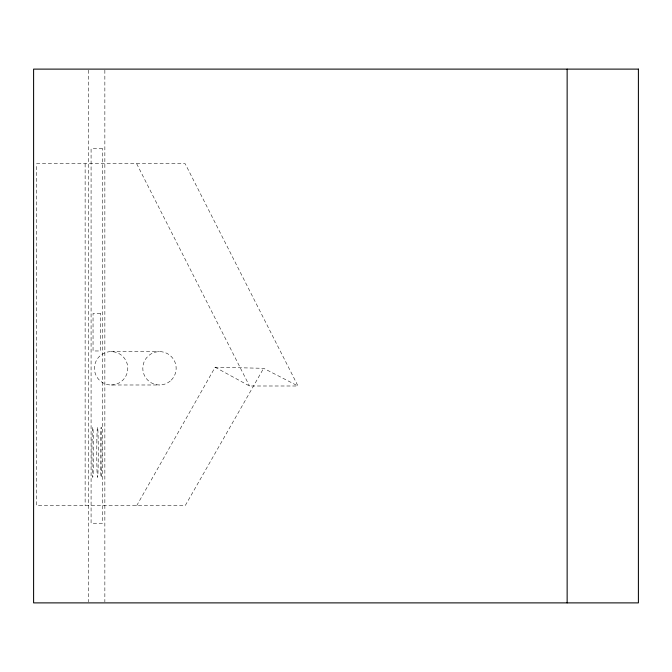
<?xml version="1.0" encoding="UTF-8"?>
<svg xmlns="http://www.w3.org/2000/svg" width="672" height="672" viewBox="0 0 672 672"><rect width="100%" height="100%" fill="white"/><g stroke="black" fill="none" stroke-linecap="round" stroke-linejoin="round"><path stroke-width="0.5" stroke-dasharray="3.36 2.52" d="M136.685 505.697L215.132 367.214L263.626 368.306L297.998 385.997L185.178 163.741L36.641 163.741L36.641 505.697L185.178 505.697L263.626 368.306M111.115 351.624L159.482 351.624M111.115 384.989A16.682 16.674 90 0 0 125.555 359.965A16.682 16.674 90 0 0 96.676 359.965A16.682 16.674 90 0 0 111.115 384.989L159.482 384.989M215.132 367.214L249.505 385.997L297.998 385.997M136.685 163.741L249.505 385.997M104.857 70.157L104.857 601.843M88.721 70.157L88.721 601.843M85.134 163.741L85.134 505.697M102.497 148.756L91.081 148.756L91.081 523.244L102.497 523.244L102.497 148.756M100.464 313.438L93.047 313.438L93.047 350.969L100.464 350.969L100.464 313.438M101.724 470.022A25.024 0.739 -90 0 0 101.396 428.165A25.024 0.739 -90 0 0 100.481 458.808A25.024 0.739 -90 0 0 101.724 470.022M171.276 380.1A16.682 16.674 -90 0 0 163.8 352.195A16.682 16.674 -90 0 0 143.38 372.624A16.682 16.674 -90 0 0 171.276 380.1M96.877 439.824A25.024 0.739 90 0 0 97.516 477.355A25.024 0.739 90 0 0 98.162 439.824A25.024 0.739 90 0 0 96.877 439.824M92.081 439.824A25.024 0.739 90 0 0 92.719 477.355A25.024 0.739 90 0 0 93.366 439.824A25.024 0.739 90 0 0 92.081 439.824"/><path stroke-width="1.01" d="M567.143 69.115L567.143 602.885M638.4 69.115L33.6 69.115L33.6 602.885L638.4 602.885L638.4 69.115"/></g></svg>
